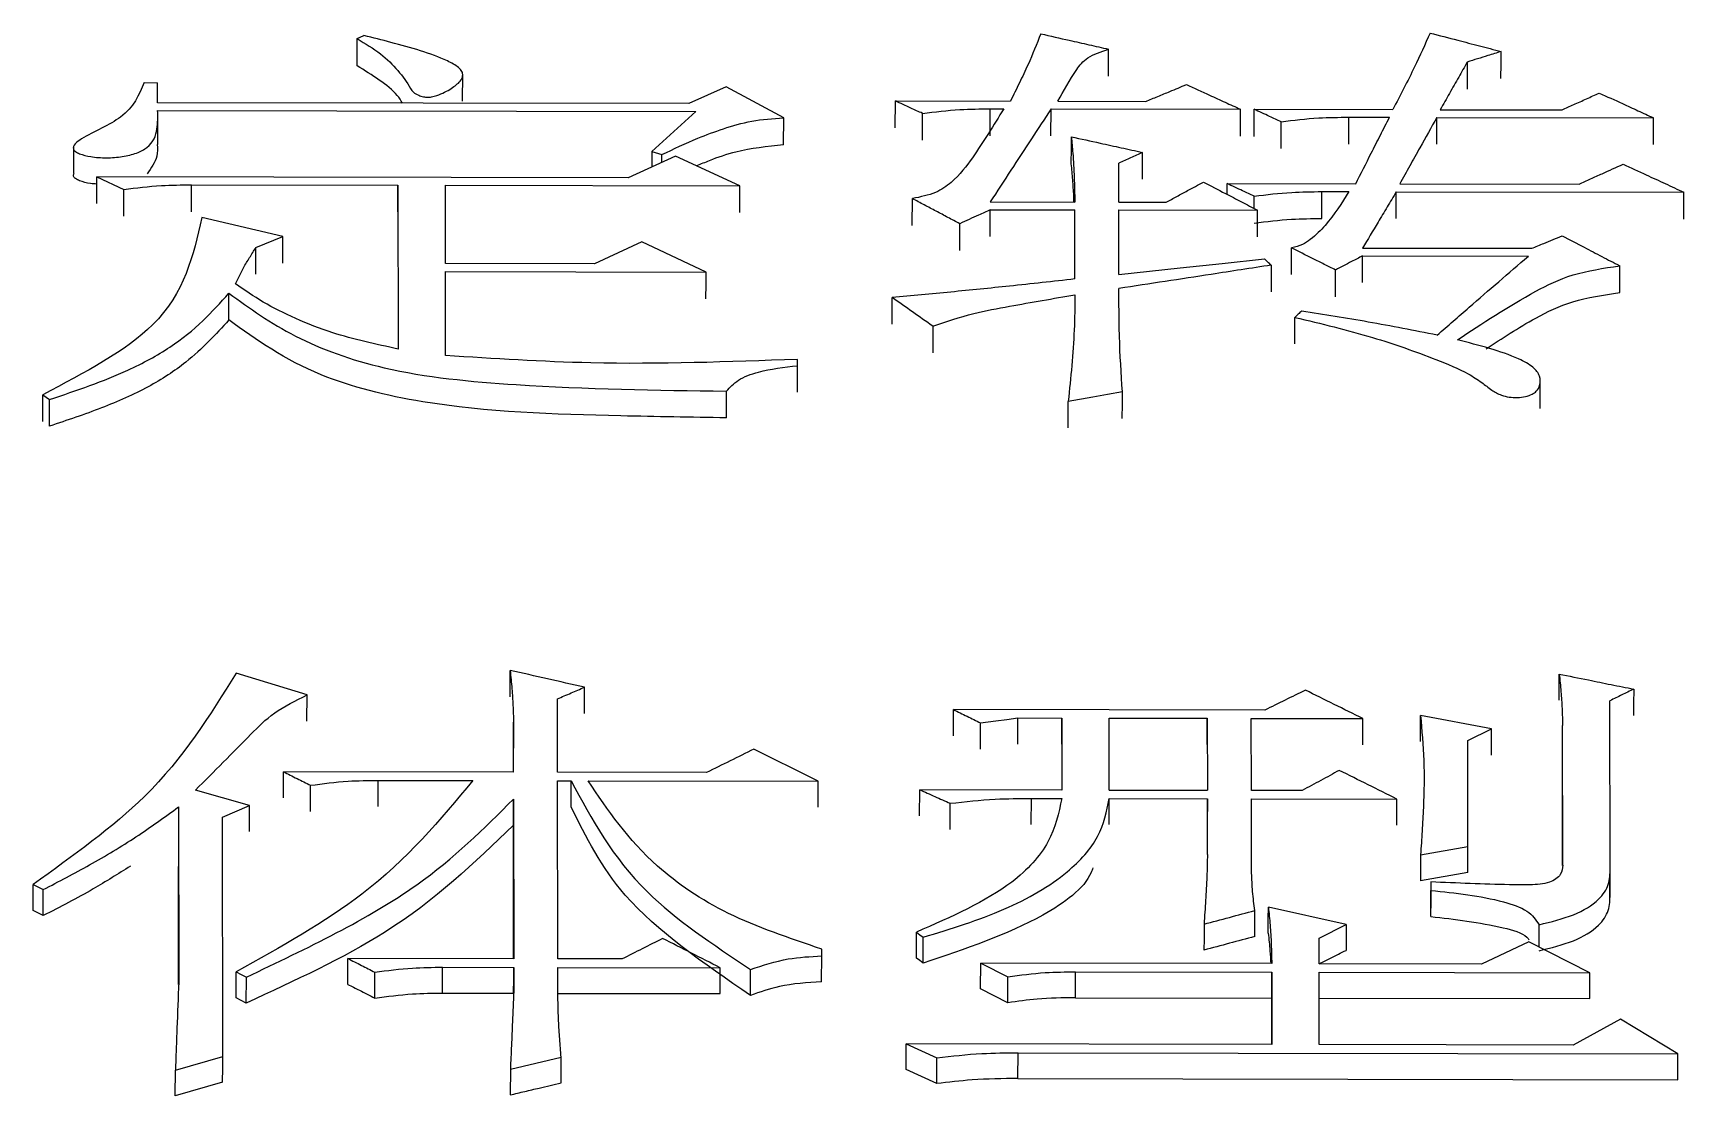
# Model space of a CAD drawing. Header units: millimetres. Extents: x 2301 to 4250, y 838 to 2217.
# Drawn here: x 2709.41 to 2714.69, y 2003.35 to 2006.75 of the extents above; entities that cross this region are included whole.
import ezdxf

# ---------------------------------------------------------------- set-up
doc = ezdxf.new("R2010")
doc.units = ezdxf.units.MM

msp = doc.modelspace()

# ---------------------------------------------------------------- linework, layer by layer
at = {"color": 7, "linetype": 'Continuous', "lineweight": 25}
for p, q in [((2710.447, 2006.7294), (2710.4685, 2006.7391)), ((2712.8483, 2006.6095), (2712.8485, 2006.6956)), ((2710.7839, 2006.5293), (2710.7842, 2006.6158)), ((2709.7656, 2006.5887), (2709.8089, 2006.5886)), ((2709.8089, 2006.5247), (2709.8089, 2006.5886)), ((2711.6262, 2006.5754), (2711.5072, 2006.5216)), ((2711.8102, 2006.4766), (2711.6262, 2006.5754)), ((2711.5072, 2006.5216), (2709.8089, 2006.5247)), ((2709.8089, 2006.5001), (2711.5289, 2006.4969)), ((2711.5289, 2006.4969), (2711.3884, 2006.3686)), ((2712.1668, 2006.4443), (2712.1671, 2006.5302)), ((2712.1671, 2006.5302), (2712.5349, 2006.5295)), ((2712.4697, 2006.4186), (2712.47, 2006.505)), ((2712.47, 2006.505), (2712.5133, 2006.5049)), ((2712.6645, 2006.4187), (2712.6647, 2006.5046)), ((2712.6647, 2006.5046), (2713.2705, 2006.5035)), ((2712.6863, 2006.5292), (2712.9676, 2006.5287)), ((2713.3135, 2006.417), (2713.3137, 2006.5034)), ((2713.3137, 2006.5034), (2713.7572, 2006.5026)), ((2713.9087, 2006.5023), (2714.2981, 2006.5016)), ((2709.8099, 2006.3914), (2709.8101, 2006.4772)), ((2711.81, 2006.3902), (2711.8102, 2006.4766)), ((2712.2534, 2006.4047), (2712.2537, 2006.4906)), ((2713.4001, 2006.378), (2713.4003, 2006.4638)), ((2713.6164, 2006.3918), (2713.6166, 2006.4782)), ((2713.6166, 2006.4782), (2713.7465, 2006.478)), ((2713.8976, 2006.3918), (2713.8979, 2006.4777)), ((2713.8979, 2006.4777), (2714.5902, 2006.4764)), ((2709.5402, 2006.3844), (2709.54, 2006.2987)), ((2711.4641, 2006.3536), (2711.3128, 2006.2843)), ((2711.3884, 2006.3686), (2711.3883, 2006.3188)), ((2711.3884, 2006.3686), (2711.4209, 2006.3586)), ((2711.4208, 2006.3337), (2711.4209, 2006.3586)), ((2711.6698, 2006.2587), (2711.4641, 2006.3536)), ((2709.6142, 2006.2018), (2709.6145, 2006.2874)), ((2709.6145, 2006.2874), (2709.701, 2006.2474)), ((2711.3128, 2006.2843), (2709.6145, 2006.2874)), ((2712.8814, 2006.2066), (2712.8812, 2006.3311)), ((2709.7008, 2006.1619), (2709.701, 2006.2474)), ((2709.9171, 2006.1759), (2709.9174, 2006.262)), ((2709.9174, 2006.262), (2710.5772, 2006.2608)), ((2710.5772, 2006.2608), (2710.5778, 2005.7369)), ((2710.7287, 2006.2605), (2711.6698, 2006.2587)), ((2710.7289, 2006.0101), (2710.7287, 2006.2605)), ((2713.2274, 2006.2658), (2713.6385, 2006.265)), ((2713.2274, 2006.2316), (2713.2274, 2006.2658)), ((2713.5301, 2006.1543), (2713.5304, 2006.2403)), ((2713.5304, 2006.2403), (2713.6169, 2006.2402)), ((2713.7681, 2006.1543), (2713.7683, 2006.2399)), ((2713.7683, 2006.2399), (2714.6878, 2006.2382)), ((2713.7791, 2006.2648), (2714.3524, 2006.2637)), ((2712.2212, 2006.1323), (2712.2214, 2006.2179)), ((2712.4703, 2006.2074), (2712.7407, 2006.2069)), ((2712.4703, 2006.1824), (2712.7408, 2006.1819)), ((2712.741, 2005.961), (2712.7408, 2006.1819)), ((2712.8814, 2006.2066), (2713.0328, 2006.2063)), ((2712.8814, 2006.1816), (2713.3249, 2006.1808)), ((2712.8816, 2005.9758), (2712.8814, 2006.1816)), ((2713.3139, 2006.1865), (2713.314, 2006.2258)), ((2710.2096, 2006.0965), (2709.9499, 2006.1571)), ((2712.3728, 2006.0521), (2712.373, 2006.1376)), ((2710.1231, 2006.0615), (2710.2096, 2006.0965)), ((2711.3563, 2006.0793), (2711.2049, 2006.0092)), ((2711.5619, 2005.9833), (2711.3563, 2006.0793)), ((2710.1229, 2005.9761), (2710.1231, 2006.0615)), ((2713.4329, 2005.975), (2713.4331, 2006.0604)), ((2713.6601, 2005.9495), (2713.6604, 2006.0348)), ((2713.6604, 2006.06), (2714.2012, 2006.059)), ((2713.6604, 2006.0348), (2714.1904, 2006.0338)), ((2711.2049, 2006.0092), (2710.7289, 2006.0101)), ((2710.729, 2005.9849), (2711.5619, 2005.9833)), ((2710.7292, 2005.7162), (2710.729, 2005.9849)), ((2713.3683, 2006.0052), (2713.3681, 2005.9199)), ((2713.5736, 2005.9044), (2713.5739, 2005.9897)), ((2714.4823, 2005.9173), (2714.4826, 2006.0031)), ((2710.0365, 2005.8299), (2710.0368, 2005.9155)), ((2712.1567, 2005.8162), (2712.1569, 2005.9015)), ((2712.2866, 2005.8101), (2712.2864, 2005.725)), ((2711.8542, 2005.6836), (2711.8542, 2005.704)), ((2711.854, 2005.5986), (2711.8542, 2005.6836)), ((2714.2282, 2005.547), (2714.2285, 2005.6325)), ((2709.4418, 2005.5057), (2709.442, 2005.5909)), ((2709.4421, 2005.5909), (2709.4637, 2005.5755)), ((2712.7195, 2005.4846), (2712.7197, 2005.5694)), ((2710.2866, 2004.6309), (2710.0595, 2004.7003)), ((2710.2863, 2004.547), (2710.2866, 2004.6309)), ((2711.0873, 2004.3837), (2711.0871, 2004.6188)), ((2714.4517, 2004.0754), (2714.4513, 2004.6125)), ((2710.9466, 2004.5445), (2710.9463, 2004.4607)), ((2710.9467, 2004.384), (2710.9466, 2004.5445)), ((2712.3525, 2004.5007), (2712.3528, 2004.5845)), ((2713.348, 2004.5826), (2712.3528, 2004.5845)), ((2712.4391, 2004.4579), (2712.4394, 2004.5417)), ((2712.5583, 2004.5575), (2712.699, 2004.5572)), ((2712.699, 2004.5572), (2712.6991, 2004.327)), ((2712.8504, 2004.5569), (2713.1641, 2004.5563)), ((2712.8506, 2004.3267), (2712.8504, 2004.5569)), ((2713.1639, 2004.4726), (2713.1641, 2004.5563)), ((2713.1641, 2004.5563), (2713.1643, 2004.3262)), ((2713.3047, 2004.5561), (2713.6617, 2004.5554)), ((2713.3049, 2004.3259), (2713.3047, 2004.5561)), ((2713.6614, 2004.4716), (2713.6617, 2004.5554)), ((2714.0728, 2004.5227), (2713.8456, 2004.5657)), ((2713.9971, 2004.4854), (2714.0728, 2004.5227)), ((2714.2997, 2004.4491), (2714.2999, 2004.5329)), ((2714.3003, 2004.0865), (2714.2999, 2004.5329)), ((2710.9464, 2004.384), (2710.9463, 2004.4606)), ((2713.9973, 2004.1467), (2713.9971, 2004.4854)), ((2714.3, 2004.0854), (2714.2997, 2004.4491)), ((2710.2109, 2004.3017), (2710.2111, 2004.3853)), ((2710.9467, 2004.384), (2710.2111, 2004.3853)), ((2711.5633, 2004.3828), (2711.0873, 2004.3837)), ((2710.2974, 2004.2587), (2710.2977, 2004.3422)), ((2710.5138, 2004.2743), (2710.514, 2004.3579)), ((2710.514, 2004.3579), (2710.8168, 2004.3574)), ((2711.0873, 2004.3569), (2711.1306, 2004.3568)), ((2711.0878, 2003.7873), (2711.0873, 2004.3569)), ((2711.1847, 2004.3567), (2711.9203, 2004.3553)), ((2710.103, 2004.278), (2709.9299, 2004.3268)), ((2710.0165, 2004.2405), (2710.103, 2004.278)), ((2710.9465, 2004.2145), (2710.9468, 2004.2981)), ((2710.9468, 2004.298), (2710.9471, 2003.7875)), ((2712.2446, 2004.2443), (2712.2448, 2004.3279)), ((2712.6991, 2004.327), (2712.2448, 2004.3279)), ((2712.3419, 2004.2012), (2712.3422, 2004.2846)), ((2712.6016, 2004.2168), (2712.6018, 2004.3003)), ((2712.6018, 2004.3003), (2712.6991, 2004.3001)), ((2712.8503, 2004.2163), (2712.8506, 2004.2999)), ((2712.8506, 2004.3267), (2713.1643, 2004.3262)), ((2712.8506, 2004.2999), (2713.1643, 2004.2993)), ((2713.1643, 2004.2993), (2713.1641, 2004.2158)), ((2713.1644, 2004.1211), (2713.1643, 2004.2993)), ((2713.4672, 2004.3256), (2713.3049, 2004.3259)), ((2713.3049, 2004.299), (2713.7701, 2004.2981)), ((2713.3051, 2004.1209), (2713.3049, 2004.299)), ((2709.8759, 2004.2731), (2709.8756, 2004.1896)), ((2709.8759, 2004.2731), (2709.8763, 2003.7127)), ((2710.017, 2003.4753), (2710.0165, 2004.2405)), ((2710.9468, 2003.7875), (2710.9465, 2004.2145)), ((2713.8459, 2004.1199), (2713.9973, 2004.1467)), ((2709.876, 2003.7048), (2709.8757, 2004.0821)), ((2714.4515, 2003.9921), (2714.4517, 2004.0754)), ((2709.4106, 2003.9419), (2709.4109, 2004.0251)), ((2709.4109, 2004.025), (2709.4434, 2004.0087)), ((2713.9971, 2004.0633), (2713.8457, 2004.0366)), ((2713.8784, 2004.033), (2713.8782, 2003.9498)), ((2713.8784, 2004.033), (2713.8785, 2004.0059)), ((2714.4508, 2003.9652), (2714.4511, 2004.0484)), ((2713.8782, 2003.9227), (2713.8785, 2004.0059)), ((2709.4431, 2003.9255), (2709.4107, 2003.9418)), ((2713.6081, 2003.8974), (2713.3593, 2003.9524)), ((2713.8782, 2003.9227), (2713.8782, 2003.9498)), ((2712.2341, 2003.7897), (2712.2343, 2003.8727)), ((2713.5216, 2003.8539), (2713.6081, 2003.8974)), ((2711.9315, 2003.7967), (2711.9315, 2003.8185)), ((2713.5216, 2003.7718), (2713.5216, 2003.8539)), ((2714.1923, 2003.8417), (2714.0409, 2003.7708)), ((2714.387, 2003.7428), (2714.1923, 2003.8417)), ((2710.4168, 2003.7056), (2710.4171, 2003.7885)), ((2710.9471, 2003.7875), (2710.4171, 2003.7885)), ((2710.7197, 2003.6777), (2710.72, 2003.7605)), ((2710.72, 2003.7605), (2710.9471, 2003.7601)), ((2710.9471, 2003.7601), (2710.9472, 2003.6832)), ((2711.2933, 2003.7869), (2711.0878, 2003.7873)), ((2711.0878, 2003.7599), (2711.607, 2003.7589)), ((2711.0878, 2003.6995), (2711.0878, 2003.7599)), ((2711.7041, 2003.6704), (2711.7043, 2003.7532)), ((2711.9312, 2003.7138), (2711.9315, 2003.7967)), ((2712.4397, 2003.6909), (2712.4399, 2003.7738)), ((2712.4399, 2003.7738), (2712.5265, 2003.7298)), ((2713.3702, 2003.7721), (2712.4399, 2003.7738)), ((2714.0409, 2003.7708), (2713.5216, 2003.7718)), ((2710.0598, 2003.6625), (2710.06, 2003.7454)), ((2710.0923, 2003.646), (2710.0925, 2003.7288)), ((2710.5034, 2003.6617), (2710.5036, 2003.7445)), ((2712.5262, 2003.647), (2712.5265, 2003.7298)), ((2712.7426, 2003.663), (2712.7428, 2003.7458)), ((2712.7428, 2003.7458), (2713.3702, 2003.7447)), ((2713.3702, 2003.7447), (2713.3704, 2003.5133)), ((2713.5217, 2003.7444), (2714.387, 2003.7428)), ((2713.5218, 2003.5131), (2713.5217, 2003.7444)), ((2710.7197, 2003.6777), (2710.9469, 2003.6773)), ((2710.9469, 2003.6763), (2710.9469, 2003.6773)), ((2711.0875, 2003.677), (2711.6068, 2003.6761)), ((2712.5262, 2003.647), (2712.4397, 2003.6909)), ((2712.7426, 2003.663), (2713.37, 2003.6618)), ((2713.3701, 2003.5133), (2713.37, 2003.6618)), ((2713.5214, 2003.6616), (2714.3868, 2003.66)), ((2714.4845, 2003.5941), (2714.3331, 2003.5115)), ((2714.6685, 2003.4833), (2714.4845, 2003.5941)), ((2712.2019, 2003.433), (2712.2021, 2003.5155)), ((2712.2021, 2003.5155), (2712.2995, 2003.471)), ((2713.3704, 2003.5133), (2712.2021, 2003.5155)), ((2712.5588, 2003.4047), (2712.5591, 2003.4872)), ((2712.5591, 2003.4872), (2714.6685, 2003.4833)), ((2714.3331, 2003.5115), (2713.5218, 2003.5131)), ((2709.8656, 2003.4312), (2710.017, 2003.4753)), ((2710.9365, 2003.4348), (2710.9363, 2003.3524)), ((2712.2992, 2003.3886), (2712.2019, 2003.433)), ((2712.2992, 2003.3886), (2712.2995, 2003.471)), ((2709.8654, 2003.3488), (2709.8656, 2003.4312)), ((2710.0168, 2003.3928), (2709.8654, 2003.3488)), ((2712.5588, 2003.4047), (2714.6682, 2003.4008))]:
    msp.add_line(p, q, dxfattribs=at)
at = {"color": 7, "linetype": 'Continuous', "lineweight": 25, "flags": 128}
for points in [[(2710.4467, 2006.6427), (2710.4468, 2006.6731), (2710.4469, 2006.7013), (2710.447, 2006.7294)], [(2713.9951, 2006.6544), (2713.9949, 2006.6059), (2713.9948, 2006.5683)], [(2714.1029, 2006.6023), (2714.1031, 2006.6503), (2714.1032, 2006.6884)], [(2713.2702, 2006.4176), (2713.2704, 2006.4655), (2713.2705, 2006.5035)], [(2714.59, 2006.3905), (2714.5901, 2006.4384), (2714.5902, 2006.4764)], [(2712.7295, 2006.3293), (2712.7296, 2006.3777), (2712.7297, 2006.4156)], [(2712.9567, 2006.28), (2712.9568, 2006.3277), (2712.9569, 2006.3657)], [(2710.577, 2006.1752), (2710.5771, 2006.2229), (2710.5772, 2006.2608)], [(2711.6695, 2006.1731), (2711.6697, 2006.2209), (2711.6698, 2006.2587)], [(2714.6876, 2006.1521), (2714.6877, 2006.2003), (2714.6878, 2006.2382)], [(2712.4701, 2006.0969), (2712.4702, 2006.1446), (2712.4703, 2006.1824)], [(2712.7405, 2006.0964), (2712.7407, 2006.1441), (2712.7408, 2006.1819)], [(2713.3246, 2006.0953), (2713.3248, 2006.143), (2713.3249, 2006.1808)], [(2710.2094, 2006.0111), (2710.2095, 2006.0587), (2710.2096, 2006.0965)], [(2712.8816, 2005.9758), (2713.0773, 2005.9967), (2713.212, 2006.011), (2713.3467, 2006.0253)], [(2711.5616, 2005.898), (2711.5618, 2005.9456), (2711.5619, 2005.9833)], [(2713.444, 2005.7532), (2713.4441, 2005.791), (2713.4442, 2005.8147), (2713.4442, 2005.8383)], [(2711.6269, 2005.5173), (2711.627, 2005.5409), (2711.627, 2005.5649), (2711.6271, 2005.6022)], [(2712.8928, 2005.5998), (2712.8454, 2005.5915), (2712.7981, 2005.5832), (2712.7197, 2005.5694)], [(2712.8925, 2005.515), (2712.8927, 2005.5623), (2712.8928, 2005.5998)], [(2709.4635, 2005.4906), (2709.4636, 2005.5213), (2709.4636, 2005.5484), (2709.4637, 2005.5755)], [(2710.9354, 2004.6254), (2710.9355, 2004.6723), (2710.9356, 2004.7093)], [(2711.1734, 2004.5719), (2711.1735, 2004.6188), (2711.1736, 2004.6558)], [(2714.2887, 2004.6139), (2714.2889, 2004.6608), (2714.289, 2004.6978)], [(2714.527, 2004.6496), (2714.5269, 2004.6026), (2714.5268, 2004.5656)], [(2712.4394, 2004.5417), (2712.4879, 2004.5481), (2712.5231, 2004.5528), (2712.5583, 2004.5575)], [(2712.5581, 2004.4737), (2712.5582, 2004.5206), (2712.5583, 2004.5575)], [(2712.6987, 2004.4734), (2712.6988, 2004.5203), (2712.699, 2004.5572)], [(2713.8453, 2004.4819), (2713.8455, 2004.5288), (2713.8456, 2004.5657)], [(2714.0725, 2004.4388), (2714.0727, 2004.4858), (2714.0728, 2004.5227)], [(2711.1304, 2004.2732), (2711.1305, 2004.3046), (2711.1306, 2004.3568)], [(2711.92, 2004.2718), (2711.9202, 2004.3185), (2711.9203, 2004.3553)], [(2710.1028, 2004.1945), (2710.1029, 2004.2413), (2710.103, 2004.278)], [(2713.7698, 2004.2146), (2713.77, 2004.2614), (2713.7701, 2004.2981)], [(2713.8459, 2004.1199), (2713.8458, 2004.0732), (2713.8457, 2004.0366)], [(2713.9971, 2004.0633), (2713.9972, 2004.11), (2713.9973, 2004.1467)], [(2709.4431, 2003.9255), (2709.4433, 2003.9721), (2709.4434, 2004.0087)], [(2713.3158, 2003.8585), (2713.3159, 2003.9051), (2713.316, 2003.9416)], [(2713.359, 2003.8693), (2713.3592, 2003.9159), (2713.3593, 2003.9524)], [(2712.2343, 2003.8727), (2712.2451, 2003.8645), (2712.256, 2003.8563)], [(2712.2557, 2003.7733), (2712.2558, 2003.8036), (2712.2559, 2003.8299), (2712.256, 2003.8563)], [(2713.1538, 2003.8983), (2713.1536, 2003.8518), (2713.1535, 2003.8153)], [(2713.6081, 2003.8974), (2713.608, 2003.8509), (2713.6078, 2003.8144)], [(2714.2245, 2003.8254), (2714.2245, 2003.8375), (2714.2246, 2003.8618), (2714.2247, 2003.8963)], [(2710.9469, 2003.6773), (2710.947, 2003.7237), (2710.9471, 2003.7601)], [(2711.6068, 2003.6761), (2711.6069, 2003.7225), (2711.607, 2003.7589)], [(2712.2557, 2003.7733), (2712.2449, 2003.7815), (2712.2341, 2003.7897)], [(2710.0601, 2003.7453), (2710.0764, 2003.7371), (2710.0925, 2003.7288)], [(2713.37, 2003.6618), (2713.3701, 2003.7082), (2713.3702, 2003.7447)], [(2714.3868, 2003.66), (2714.3869, 2003.7063), (2714.387, 2003.7428)], [(2710.0923, 2003.646), (2710.0761, 2003.6542), (2710.0599, 2003.6625)], [(2710.0168, 2003.3928), (2710.0169, 2003.439), (2710.017, 2003.4753)], [(2710.9365, 2003.4348), (2711.0177, 2003.454), (2711.0988, 2003.4733)], [(2711.0985, 2003.3908), (2711.0987, 2003.437), (2711.0988, 2003.4733)], [(2714.6682, 2003.4008), (2714.6684, 2003.447), (2714.6685, 2003.4833)]]:
    msp.add_lwpolyline(points, dxfattribs=at)
at = {"color": 7, "linetype": 'Continuous', "lineweight": 25}
for points, knots in [([(2710.447, 2006.7294), (2710.4729, 2006.7136), (2710.55, 2006.6666), (2710.5968, 2006.605), (2710.6251, 2006.5577), (2710.6406, 2006.5487), (2710.6567, 2006.5436), (2710.6713, 2006.5418), (2710.6866, 2006.543), (2710.7151, 2006.5512), (2710.7465, 2006.5686), (2710.7757, 2006.5901), (2710.7854, 2006.6094), (2710.7833, 2006.6247), (2710.7675, 2006.6416), (2710.6982, 2006.6782), (2710.5902, 2006.7088), (2710.4972, 2006.732), (2710.4685, 2006.7391)], [0, 0, 0, 0, 0.115814, 0.344663, 0.368828, 0.39319, 0.409897, 0.422378, 0.434923, 0.453158, 0.514672, 0.566579, 0.59965, 0.62581, 0.651927, 0.703898, 0.90891, 1, 1, 1, 1]), ([(2712.632, 2006.7448), (2712.6188, 2006.7121), (2712.5979, 2006.6597), (2712.5638, 2006.588), (2712.5445, 2006.549), (2712.5349, 2006.5295)], [0, 0, 0, 0, 0.455912, 0.727931, 1, 1, 1, 1]), ([(2712.632, 2006.7448), (2712.6624, 2006.7379), (2712.7136, 2006.7263), (2712.7858, 2006.7099), (2712.8275, 2006.7004), (2712.8484, 2006.6956)], [0, 0, 0, 0, 0.4210481, 0.7105241, 1, 1, 1, 1]), ([(2713.876, 2006.7474), (2713.86, 2006.7112), (2713.834, 2006.6522), (2713.7929, 2006.5707), (2713.7691, 2006.5253), (2713.7572, 2006.5026)], [0, 0, 0, 0, 0.443258, 0.721609, 1, 1, 1, 1]), ([(2713.876, 2006.7474), (2713.9056, 2006.7397), (2713.9583, 2006.7261), (2714.034, 2006.7064), (2714.0801, 2006.6944), (2714.1032, 2006.6884)], [0, 0, 0, 0, 0.391005, 0.695503, 1, 1, 1, 1]), ([(2712.6863, 2006.5292), (2712.705, 2006.5629), (2712.7312, 2006.6099), (2712.776, 2006.6714), (2712.8241, 2006.6875), (2712.8484, 2006.6956)], [0, 0, 0, 0, 0.554938, 0.774738, 1, 1, 1, 1]), ([(2713.9951, 2006.6544), (2713.9859, 2006.6384), (2713.967, 2006.6051), (2713.9382, 2006.5544), (2713.9185, 2006.5197), (2713.9087, 2006.5023)], [0, 0, 0, 0, 0.316836, 0.658418, 1, 1, 1, 1]), ([(2714.1032, 2006.6884), (2714.0891, 2006.684), (2714.0641, 2006.6761), (2714.028, 2006.6648), (2714.006, 2006.6579), (2713.9951, 2006.6544)], [0, 0, 0, 0, 0.39045, 0.695225, 1, 1, 1, 1]), ([(2710.5916, 2006.5232), (2710.5866, 2006.5316), (2710.5708, 2006.5582), (2710.5176, 2006.5977), (2710.4705, 2006.6276), (2710.4467, 2006.6427)], [0, 0, 0, 0, 0.185347, 0.588871, 1, 1, 1, 1]), ([(2709.7656, 2006.5887), (2709.7492, 2006.5495), (2709.7195, 2006.4784), (2709.595, 2006.429), (2709.5436, 2006.3942), (2709.5366, 2006.3785), (2709.5463, 2006.3675), (2709.5645, 2006.3587), (2709.5977, 2006.3504), (2709.6455, 2006.3472), (2709.6963, 2006.3514), (2709.7431, 2006.362), (2709.7931, 2006.3903), (2709.8105, 2006.4403), (2709.8094, 2006.4801), (2709.8089, 2006.5001)], [0, 0, 0, 0, 0.230315, 0.416653, 0.453363, 0.487574, 0.504133, 0.522235, 0.561764, 0.612067, 0.663426, 0.714082, 0.762172, 0.881162, 1, 1, 1, 1]), ([(2712.9676, 2006.5287), (2712.9804, 2006.534), (2713.006, 2006.5447), (2713.0493, 2006.5626), (2713.0797, 2006.5752), (2713.0973, 2006.5825)], [0, 0, 0, 0, 0.296437, 0.592873, 1, 1, 1, 1]), ([(2713.0973, 2006.5825), (2713.122, 2006.5713), (2713.1633, 2006.5525), (2713.221, 2006.5261), (2713.254, 2006.511), (2713.2705, 2006.5035)], [0, 0, 0, 0, 0.42836, 0.71418, 1, 1, 1, 1]), ([(2714.2981, 2006.5016), (2714.3105, 2006.5072), (2714.3365, 2006.519), (2714.3761, 2006.537), (2714.4034, 2006.5493), (2714.417, 2006.5555)], [0, 0, 0, 0, 0.311538, 0.655769, 1, 1, 1, 1]), ([(2714.417, 2006.5555), (2714.4418, 2006.5442), (2714.483, 2006.5254), (2714.5407, 2006.499), (2714.5737, 2006.4839), (2714.5902, 2006.4764)], [0, 0, 0, 0, 0.4283605, 0.7141801, 1, 1, 1, 1]), ([(2712.2537, 2006.4906), (2712.2413, 2006.4963), (2712.2207, 2006.5057), (2712.1918, 2006.5189), (2712.1753, 2006.5264), (2712.1671, 2006.5302)], [0, 0, 0, 0, 0.4283603, 0.7141801, 1, 1, 1, 1]), ([(2712.5133, 2006.5049), (2712.4813, 2006.4526), (2712.4327, 2006.3729), (2712.3647, 2006.282), (2712.299, 2006.2341), (2712.2476, 2006.2233), (2712.2215, 2006.2179)], [0, 0, 0, 0, 0.493627, 0.751972, 0.874128, 1, 1, 1, 1]), ([(2712.2537, 2006.4906), (2712.2934, 2006.4954), (2712.3645, 2006.5041), (2712.4377, 2006.5047), (2712.47, 2006.505)], [0, 0, 0, 0, 0.558835, 1, 1, 1, 1]), ([(2712.6647, 2006.5046), (2712.6438, 2006.4728), (2712.6009, 2006.4076), (2712.5361, 2006.3085), (2712.4922, 2006.2411), (2712.4703, 2006.2074)], [0, 0, 0, 0, 0.323157, 0.661578, 1, 1, 1, 1]), ([(2713.4003, 2006.4638), (2713.388, 2006.4695), (2713.3673, 2006.4789), (2713.3385, 2006.4921), (2713.322, 2006.4996), (2713.3137, 2006.5034)], [0, 0, 0, 0, 0.42836, 0.71418, 1, 1, 1, 1]), ([(2711.4209, 2006.3586), (2711.4584, 2006.3767), (2711.5205, 2006.4065), (2711.6171, 2006.442), (2711.7066, 2006.4689), (2711.7755, 2006.474), (2711.8102, 2006.4766)], [0, 0, 0, 0, 0.334836, 0.553745, 0.775373, 1, 1, 1, 1]), ([(2713.4003, 2006.4638), (2713.4401, 2006.4686), (2713.5112, 2006.4773), (2713.5844, 2006.4779), (2713.6166, 2006.4782)], [0, 0, 0, 0, 0.558835, 1, 1, 1, 1]), ([(2713.6385, 2006.265), (2713.6551, 2006.2978), (2713.6813, 2006.3498), (2713.7173, 2006.4207), (2713.7367, 2006.4589), (2713.7465, 2006.478)], [0, 0, 0, 0, 0.460095, 0.730047, 1, 1, 1, 1]), ([(2713.8979, 2006.4777), (2713.8798, 2006.4454), (2713.851, 2006.3938), (2713.8114, 2006.3228), (2713.7899, 2006.2841), (2713.7791, 2006.2648)], [0, 0, 0, 0, 0.457133, 0.728566, 1, 1, 1, 1]), ([(2709.8078, 2006.3909), (2709.8085, 2006.3783), (2709.8104, 2006.3462), (2709.7885, 2006.3157), (2709.7751, 2006.2971)], [0, 0, 0, 0, 0.389384, 1, 1, 1, 1]), ([(2711.8099, 2006.3902), (2711.7574, 2006.3844), (2711.6713, 2006.3749), (2711.5844, 2006.3445), (2711.545, 2006.328), (2711.5316, 2006.3225)], [0, 0, 0, 0, 0.50857, 0.833714, 1, 1, 1, 1]), ([(2712.7297, 2006.4156), (2712.7313, 2006.3983), (2712.7352, 2006.355), (2712.7392, 2006.2855), (2712.7402, 2006.2331), (2712.7407, 2006.2069)], [0, 0, 0, 0, 0.249757, 0.624822, 1, 1, 1, 1]), ([(2712.7297, 2006.4156), (2712.7603, 2006.4089), (2712.8135, 2006.3972), (2712.8892, 2006.3806), (2712.9344, 2006.3706), (2712.9569, 2006.3657)], [0, 0, 0, 0, 0.404258, 0.702129, 1, 1, 1, 1]), ([(2712.9569, 2006.3657), (2712.9506, 2006.3628), (2712.938, 2006.357), (2712.9191, 2006.3484), (2712.9001, 2006.3397), (2712.8875, 2006.334), (2712.8812, 2006.3311)], [0, 0, 0, 0, 0.25, 0.5, 0.75, 1, 1, 1, 1]), ([(2709.6144, 2006.2645), (2709.6078, 2006.2648), (2709.5879, 2006.2658), (2709.5642, 2006.2725), (2709.5463, 2006.2812), (2709.5379, 2006.2896), (2709.541, 2006.2953), (2709.5426, 2006.2982)], [0, 0, 0, 0, 0.1783263, 0.5342408, 0.6971658, 0.8461371, 1, 1, 1, 1]), ([(2712.7379, 2006.2069), (2712.7377, 2006.2134), (2712.7371, 2006.2372), (2712.734, 2006.278), (2712.731, 2006.3122), (2712.7295, 2006.3293)], [0, 0, 0, 0, 0.1589825, 0.5794627, 1, 1, 1, 1]), ([(2714.3524, 2006.2637), (2714.3648, 2006.2694), (2714.3895, 2006.2807), (2714.4363, 2006.3022), (2714.4709, 2006.318), (2714.493, 2006.3281)], [0, 0, 0, 0, 0.2636094, 0.5272188, 1, 1, 1, 1]), ([(2714.493, 2006.3281), (2714.5177, 2006.3167), (2714.5626, 2006.296), (2714.6275, 2006.2661), (2714.6677, 2006.2475), (2714.6878, 2006.2382)], [0, 0, 0, 0, 0.380765, 0.690382, 1, 1, 1, 1]), ([(2709.701, 2006.2474), (2709.7408, 2006.2523), (2709.8119, 2006.2611), (2709.8851, 2006.2617), (2709.9174, 2006.262)], [0, 0, 0, 0, 0.558835, 1, 1, 1, 1]), ([(2713.0328, 2006.2063), (2713.0442, 2006.2125), (2713.0669, 2006.2249), (2713.1066, 2006.2464), (2713.1348, 2006.2618), (2713.1517, 2006.2709)], [0, 0, 0, 0, 0.286959, 0.573919, 1, 1, 1, 1]), ([(2713.1517, 2006.2709), (2713.1751, 2006.2588), (2713.2156, 2006.2377), (2713.2734, 2006.2077), (2713.3077, 2006.1898), (2713.3249, 2006.1808)], [0, 0, 0, 0, 0.404831, 0.702416, 1, 1, 1, 1]), ([(2713.314, 2006.2258), (2713.3017, 2006.2315), (2713.2811, 2006.241), (2713.2522, 2006.2544), (2713.2357, 2006.262), (2713.2274, 2006.2658)], [0, 0, 0, 0, 0.42836, 0.71418, 1, 1, 1, 1]), ([(2713.314, 2006.2258), (2713.3538, 2006.2307), (2713.4249, 2006.2394), (2713.4981, 2006.2401), (2713.5304, 2006.2403)], [0, 0, 0, 0, 0.558835, 1, 1, 1, 1]), ([(2713.6169, 2006.2402), (2713.5941, 2006.2036), (2713.5612, 2006.1508), (2713.5055, 2006.0957), (2713.4701, 2006.0699), (2713.4455, 2006.0636), (2713.4332, 2006.0604)], [0, 0, 0, 0, 0.5541785, 0.8003972, 0.8992106, 1, 1, 1, 1]), ([(2713.7683, 2006.2399), (2713.7586, 2006.2237), (2713.7391, 2006.1912), (2713.7031, 2006.1313), (2713.6768, 2006.0875), (2713.6604, 2006.06)], [0, 0, 0, 0, 0.271219, 0.542438, 1, 1, 1, 1]), ([(2712.373, 2006.1376), (2712.3604, 2006.1443), (2712.3351, 2006.1577), (2712.2972, 2006.1777), (2712.2594, 2006.1978), (2712.2341, 2006.2112), (2712.2215, 2006.2178)], [0, 0, 0, 0, 0.25, 0.5, 0.75, 1, 1, 1, 1]), ([(2712.4703, 2006.1824), (2712.458, 2006.1767), (2712.4356, 2006.1664), (2712.4031, 2006.1515), (2712.3831, 2006.1422), (2712.373, 2006.1376)], [0, 0, 0, 0, 0.380769, 0.690385, 1, 1, 1, 1]), ([(2709.9499, 2006.1571), (2709.9229, 2006.0367), (2709.8741, 2005.8186), (2709.5757, 2005.6614), (2709.442, 2005.5909)], [0, 0, 0, 0, 0.551895, 1, 1, 1, 1]), ([(2713.3138, 2006.1397), (2713.3535, 2006.1446), (2713.4247, 2006.1533), (2713.4978, 2006.154), (2713.5301, 2006.1543)], [0, 0, 0, 0, 0.558823, 1, 1, 1, 1]), ([(2714.2012, 2006.059), (2714.2142, 2006.0643), (2714.2369, 2006.0736), (2714.2693, 2006.0869), (2714.2888, 2006.0949), (2714.2985, 2006.0989)], [0, 0, 0, 0, 0.400148, 0.700074, 1, 1, 1, 1]), ([(2714.2985, 2006.0989), (2714.322, 2006.0867), (2714.3644, 2006.0647), (2714.4257, 2006.0327), (2714.4636, 2006.013), (2714.4825, 2006.0031)], [0, 0, 0, 0, 0.382246, 0.691123, 1, 1, 1, 1]), ([(2710.0583, 2005.9458), (2710.0663, 2005.9629), (2710.0793, 2005.9911), (2710.1027, 2006.0294), (2710.1163, 2006.0508), (2710.1231, 2006.0615)], [0, 0, 0, 0, 0.438752, 0.719321, 1, 1, 1, 1]), ([(2713.5739, 2005.9897), (2713.5619, 2005.9957), (2713.5381, 2006.0077), (2713.4912, 2006.0313), (2713.4562, 2006.0488), (2713.4332, 2006.0604)], [0, 0, 0, 0, 0.254567, 0.509134, 1, 1, 1, 1]), ([(2713.6604, 2006.0348), (2713.6487, 2006.0287), (2713.6285, 2006.0182), (2713.5996, 2006.0031), (2713.5825, 2005.9942), (2713.5739, 2005.9897)], [0, 0, 0, 0, 0.404836, 0.702418, 1, 1, 1, 1]), ([(2713.8986, 2005.7816), (2713.9327, 2005.8112), (2713.9984, 2005.8683), (2714.0957, 2005.9523), (2714.1588, 2006.0067), (2714.1904, 2006.0338)], [0, 0, 0, 0, 0.350841, 0.67542, 1, 1, 1, 1]), ([(2713.3683, 2006.0052), (2713.3045, 2005.9954), (2713.1915, 2005.9781), (2713.0293, 2005.9531), (2712.9308, 2005.938), (2712.8816, 2005.9304)], [0, 0, 0, 0, 0.393352, 0.696676, 1, 1, 1, 1]), ([(2713.9635, 2005.7663), (2714.0435, 2005.8193), (2714.1554, 2005.8934), (2714.3277, 2005.98), (2714.4305, 2005.9953), (2714.4825, 2006.0031)], [0, 0, 0, 0, 0.5534418, 0.7739919, 1, 1, 1, 1]), ([(2709.4637, 2005.5755), (2709.55, 2005.6048), (2709.6911, 2005.6529), (2709.8525, 2005.7409), (2709.9566, 2005.8257), (2710.0101, 2005.8857), (2710.0367, 2005.9155)], [0, 0, 0, 0, 0.347372, 0.56793, 0.785018, 1, 1, 1, 1]), ([(2710.0368, 2005.9155), (2710.1029, 2005.8676), (2710.2357, 2005.7712), (2710.5511, 2005.6572), (2711.0351, 2005.6112), (2711.4033, 2005.6056), (2711.6271, 2005.6022)], [0, 0, 0, 0, 0.189623, 0.381301, 0.623814, 1, 1, 1, 1]), ([(2710.5778, 2005.7369), (2710.5062, 2005.7524), (2710.389, 2005.7779), (2710.2491, 2005.8331), (2710.1439, 2005.8856), (2710.0867, 2005.9258), (2710.0583, 2005.9458)], [0, 0, 0, 0, 0.3463703, 0.567178, 0.7849776, 1, 1, 1, 1]), ([(2712.741, 2005.961), (2712.6713, 2005.9532), (2712.5395, 2005.9386), (2712.3446, 2005.919), (2712.2195, 2005.9073), (2712.1569, 2005.9015)], [0, 0, 0, 0, 0.359205, 0.679574, 1, 1, 1, 1]), ([(2712.8928, 2005.5998), (2712.8889, 2005.6591), (2712.8833, 2005.7441), (2712.8819, 2005.8541), (2712.8817, 2005.905), (2712.8816, 2005.9304)], [0, 0, 0, 0, 0.535662, 0.767824, 1, 1, 1, 1]), ([(2714.0553, 2005.7377), (2714.1062, 2005.7711), (2714.1893, 2005.8256), (2714.3276, 2005.8943), (2714.4303, 2005.9096), (2714.4823, 2005.9173)], [0, 0, 0, 0, 0.439734, 0.716389, 1, 1, 1, 1]), ([(2712.2866, 2005.8101), (2712.265, 2005.8254), (2712.2218, 2005.8558), (2712.1785, 2005.8862), (2712.1569, 2005.9015)], [0, 0, 0, 0, 0.499635, 1, 1, 1, 1]), ([(2712.2866, 2005.8101), (2712.3294, 2005.8247), (2712.4065, 2005.8509), (2712.5631, 2005.8797), (2712.6715, 2005.8984), (2712.741, 2005.9105)], [0, 0, 0, 0, 0.308167, 0.555958, 1, 1, 1, 1]), ([(2712.741, 2005.9105), (2712.7406, 2005.8731), (2712.7397, 2005.7978), (2712.7316, 2005.6841), (2712.7237, 2005.6077), (2712.7197, 2005.5694)], [0, 0, 0, 0, 0.33056, 0.665221, 1, 1, 1, 1]), ([(2710.0365, 2005.8299), (2709.9944, 2005.7838), (2709.9246, 2005.7074), (2709.7822, 2005.6132), (2709.6309, 2005.5467), (2709.5195, 2005.5091), (2709.4635, 2005.4903)], [0, 0, 0, 0, 0.3327114, 0.551426, 0.7743212, 1, 1, 1, 1]), ([(2711.6269, 2005.517), (2711.5147, 2005.5189), (2711.1899, 2005.5245), (2710.7387, 2005.5385), (2710.287, 2005.6504), (2710.1256, 2005.7661), (2710.0365, 2005.8299)], [0, 0, 0, 0, 0.1885835, 0.546057, 0.7494832, 1, 1, 1, 1]), ([(2713.4442, 2005.8383), (2713.5281, 2005.8182), (2713.6861, 2005.7802), (2713.8669, 2005.7156), (2713.9855, 2005.6673), (2714.04, 2005.6319), (2714.07, 2005.6072), (2714.0988, 2005.5905), (2714.1285, 2005.5826), (2714.1556, 2005.5811), (2714.1816, 2005.5842), (2714.2028, 2005.5916), (2714.2191, 2005.6041), (2714.2296, 2005.6241), (2714.2293, 2005.651), (2714.2067, 2005.6815), (2714.1225, 2005.7262), (2714.0326, 2005.7488), (2713.9635, 2005.7663)], [0, 0, 0, 0, 0.1973577, 0.3716218, 0.4684312, 0.5172077, 0.5568316, 0.5884152, 0.6075284, 0.6266788, 0.6455739, 0.6637703, 0.6799899, 0.7065693, 0.7475335, 0.7882241, 0.8372977, 1, 1, 1, 1]), ([(2713.8986, 2005.7816), (2713.8621, 2005.7888), (2713.7891, 2005.8031), (2713.6456, 2005.83), (2713.5371, 2005.8472), (2713.4658, 2005.8585)], [0, 0, 0, 0, 0.255842, 0.511695, 1, 1, 1, 1]), ([(2711.8542, 2005.704), (2711.6337, 2005.6959), (2711.2578, 2005.6821), (2710.8838, 2005.7063), (2710.7292, 2005.7162)], [0, 0, 0, 0, 0.586461, 1, 1, 1, 1]), ([(2711.6271, 2005.6022), (2711.6383, 2005.6146), (2711.661, 2005.64), (2711.742, 2005.6707), (2711.8113, 2005.6787), (2711.8542, 2005.6836)], [0, 0, 0, 0, 0.268928, 0.548046, 1, 1, 1, 1]), ([(2710.0595, 2004.7003), (2709.9761, 2004.5654), (2709.826, 2004.3224), (2709.5386, 2004.1165), (2709.4109, 2004.0251)], [0, 0, 0, 0, 0.555605, 1, 1, 1, 1]), ([(2710.9356, 2004.7093), (2710.9377, 2004.6897), (2710.9416, 2004.6524), (2710.9449, 2004.5975), (2710.946, 2004.5621), (2710.9466, 2004.5445)], [0, 0, 0, 0, 0.358806, 0.679364, 1, 1, 1, 1]), ([(2711.1736, 2004.6558), (2711.134, 2004.6647), (2711.0546, 2004.6826), (2710.9753, 2004.7004), (2710.9356, 2004.7093)], [0, 0, 0, 0, 0.5, 1, 1, 1, 1]), ([(2711.0871, 2004.6188), (2711.1016, 2004.6249), (2711.1304, 2004.6373), (2711.1592, 2004.6496), (2711.1736, 2004.6558)], [0, 0, 0, 0, 0.500003, 1, 1, 1, 1]), ([(2714.289, 2004.6978), (2714.291, 2004.679), (2714.2951, 2004.6423), (2714.2984, 2004.5873), (2714.2994, 2004.551), (2714.2999, 2004.5329)], [0, 0, 0, 0, 0.342501, 0.6712, 1, 1, 1, 1]), ([(2714.289, 2004.6978), (2714.3202, 2004.6915), (2714.3755, 2004.6803), (2714.4549, 2004.6642), (2714.503, 2004.6545), (2714.527, 2004.6496)], [0, 0, 0, 0, 0.394054, 0.697027, 1, 1, 1, 1]), ([(2714.527, 2004.6496), (2714.5207, 2004.6465), (2714.5081, 2004.6403), (2714.4892, 2004.6311), (2714.4702, 2004.6218), (2714.4576, 2004.6156), (2714.4513, 2004.6125)], [0, 0, 0, 0, 0.25, 0.5, 0.75, 1, 1, 1, 1]), ([(2709.9299, 2004.3268), (2709.9891, 2004.3861), (2710.0716, 2004.4688), (2710.1768, 2004.5765), (2710.2498, 2004.6127), (2710.2866, 2004.6309)], [0, 0, 0, 0, 0.557651, 0.777477, 1, 1, 1, 1]), ([(2713.4777, 2004.6462), (2713.4561, 2004.6356), (2713.4129, 2004.6145), (2713.3696, 2004.5932), (2713.348, 2004.5826)], [0, 0, 0, 0, 0.500001, 1, 1, 1, 1]), ([(2713.6617, 2004.5554), (2713.631, 2004.5706), (2713.5697, 2004.6009), (2713.5084, 2004.6311), (2713.4777, 2004.6462)], [0, 0, 0, 0, 0.5, 1, 1, 1, 1]), ([(2712.3528, 2004.5845), (2712.3672, 2004.5774), (2712.3961, 2004.5631), (2712.4249, 2004.5488), (2712.4394, 2004.5417)], [0, 0, 0, 0, 0.500001, 1, 1, 1, 1]), ([(2713.8456, 2004.5657), (2713.8499, 2004.5178), (2713.8586, 2004.4201), (2713.8564, 2004.2964), (2713.8509, 2004.1957), (2713.8476, 2004.1452), (2713.8459, 2004.1199)], [0, 0, 0, 0, 0.324735, 0.662197, 0.831093, 1, 1, 1, 1]), ([(2711.7147, 2004.4576), (2711.6894, 2004.4451), (2711.639, 2004.4202), (2711.5885, 2004.3953), (2711.5633, 2004.3828)], [0, 0, 0, 0, 0.500001, 1, 1, 1, 1]), ([(2711.9203, 2004.3553), (2711.886, 2004.3724), (2711.8175, 2004.4065), (2711.7489, 2004.4405), (2711.7147, 2004.4576)], [0, 0, 0, 0, 0.5, 1, 1, 1, 1]), ([(2710.2111, 2004.3853), (2710.2256, 2004.3782), (2710.2544, 2004.3638), (2710.2833, 2004.3494), (2710.2977, 2004.3422)], [0, 0, 0, 0, 0.500001, 1, 1, 1, 1]), ([(2713.5861, 2004.3898), (2713.5663, 2004.3791), (2713.5266, 2004.3577), (2713.487, 2004.3363), (2713.4672, 2004.3256)], [0, 0, 0, 0, 0.500001, 1, 1, 1, 1]), ([(2713.7701, 2004.2981), (2713.7394, 2004.3134), (2713.6781, 2004.344), (2713.6168, 2004.3746), (2713.5861, 2004.3898)], [0, 0, 0, 0, 0.5, 1, 1, 1, 1]), ([(2710.8168, 2004.3574), (2710.7119, 2004.2315), (2710.5227, 2004.0043), (2710.2027, 2003.8252), (2710.0601, 2003.7454)], [0, 0, 0, 0, 0.554256, 1, 1, 1, 1]), ([(2710.2977, 2004.3422), (2710.3374, 2004.3475), (2710.4086, 2004.3569), (2710.4817, 2004.3576), (2710.514, 2004.3579)], [0, 0, 0, 0, 0.5588348, 1, 1, 1, 1]), ([(2711.1306, 2004.3568), (2711.1966, 2004.234), (2711.3154, 2004.0125), (2711.5845, 2003.8331), (2711.7043, 2003.7532)], [0, 0, 0, 0, 0.554476, 1, 1, 1, 1]), ([(2711.9315, 2003.8185), (2711.8278, 2003.8535), (2711.6224, 2003.9226), (2711.3532, 2004.108), (2711.2483, 2004.2629), (2711.1847, 2004.3567)], [0, 0, 0, 0, 0.286997, 0.568308, 1, 1, 1, 1]), ([(2710.0925, 2003.7288), (2710.2875, 2003.8216), (2710.6325, 2003.9856), (2710.8515, 2004.2033), (2710.9467, 2004.298)], [0, 0, 0, 0, 0.565165, 1, 1, 1, 1]), ([(2712.6991, 2004.3001), (2712.6892, 2004.2533), (2712.669, 2004.159), (2712.5255, 2004.0005), (2712.3455, 2003.9215), (2712.2343, 2003.8727)], [0, 0, 0, 0, 0.273464, 0.5510094, 1, 1, 1, 1]), ([(2712.2448, 2004.3279), (2712.261, 2004.3207), (2712.2935, 2004.3063), (2712.326, 2004.2919), (2712.3422, 2004.2846)], [0, 0, 0, 0, 0.5, 1, 1, 1, 1]), ([(2712.256, 2003.8563), (2712.345, 2003.8837), (2712.5207, 2003.9378), (2712.7136, 2004.0508), (2712.8259, 2004.1762), (2712.8424, 2004.2588), (2712.8506, 2004.2999)], [0, 0, 0, 0, 0.289657, 0.571456, 0.787204, 1, 1, 1, 1]), ([(2712.3422, 2004.2846), (2712.3901, 2004.2899), (2712.4759, 2004.2993), (2712.5633, 2004.3), (2712.6018, 2004.3003)], [0, 0, 0, 0, 0.5592, 1, 1, 1, 1]), ([(2709.4434, 2004.0087), (2709.4933, 2004.0346), (2709.5967, 2004.0884), (2709.7425, 2004.1763), (2709.8313, 2004.2407), (2709.8759, 2004.2731)], [0, 0, 0, 0, 0.317968, 0.658007, 1, 1, 1, 1]), ([(2711.7041, 2003.6704), (2711.5542, 2003.7731), (2711.2887, 2003.9549), (2711.1784, 2004.1767), (2711.1304, 2004.2732)], [0, 0, 0, 0, 0.564733, 1, 1, 1, 1]), ([(2710.9465, 2004.2145), (2710.8217, 2004.0945), (2710.5966, 2003.878), (2710.2478, 2003.7176), (2710.0923, 2003.646)], [0, 0, 0, 0, 0.554008, 1, 1, 1, 1]), ([(2713.1644, 2004.1211), (2713.164, 2004.0976), (2713.1632, 2004.0487), (2713.1587, 2003.9744), (2713.1554, 2003.9237), (2713.1538, 2003.8983)], [0, 0, 0, 0, 0.3183945, 0.6591849, 1, 1, 1, 1]), ([(2713.316, 2003.9416), (2713.3134, 2003.9618), (2713.3082, 2004.0019), (2713.3056, 2004.0617), (2713.3052, 2004.1011), (2713.3051, 2004.1209)], [0, 0, 0, 0, 0.338394, 0.669103, 1, 1, 1, 1]), ([(2709.722, 2004.0837), (2709.6829, 2004.0591), (2709.595, 2004.0037), (2709.4973, 2003.9534), (2709.4431, 2003.9255)], [0, 0, 0, 0, 0.445266, 1, 1, 1, 1]), ([(2712.7983, 2004.0783), (2712.7966, 2004.0732), (2712.7764, 2004.0158), (2712.6071, 2003.892), (2712.3901, 2003.8187), (2712.2557, 2003.7733)], [0, 0, 0, 0, 0.03553, 0.402453, 1, 1, 1, 1]), ([(2714.3003, 2004.0865), (2714.2994, 2004.0764), (2714.2977, 2004.0558), (2714.259, 2004.0276), (2714.1943, 2004.0228), (2714.0684, 2004.0253), (2713.9625, 2004.0296), (2713.8784, 2004.033)], [0, 0, 0, 0, 0.110827, 0.224198, 0.354947, 0.487818, 1, 1, 1, 1]), ([(2714.2247, 2003.8963), (2714.2628, 2003.9056), (2714.3378, 2003.9238), (2714.4157, 2003.9713), (2714.4511, 2004.0248), (2714.4515, 2004.0586), (2714.4517, 2004.0754)], [0, 0, 0, 0, 0.291536, 0.572529, 0.787238, 1, 1, 1, 1]), ([(2713.8785, 2004.0059), (2713.9575, 2003.9977), (2714.0667, 2003.9863), (2714.1928, 2003.944), (2714.2142, 2003.9119), (2714.2247, 2003.8963)], [0, 0, 0, 0, 0.573316, 0.79235, 1, 1, 1, 1]), ([(2714.2244, 2003.8133), (2714.2626, 2003.8225), (2714.3375, 2003.8408), (2714.4154, 2003.8881), (2714.4508, 2003.9416), (2714.4512, 2003.9753), (2714.4515, 2003.9921)], [0, 0, 0, 0, 0.291688, 0.572706, 0.787342, 1, 1, 1, 1]), ([(2713.1538, 2003.8983), (2713.1808, 2003.9055), (2713.2349, 2003.92), (2713.289, 2003.9344), (2713.316, 2003.9416)], [0, 0, 0, 0, 0.500001, 1, 1, 1, 1]), ([(2713.3593, 2003.9524), (2713.3613, 2003.9334), (2713.3655, 2003.894), (2713.3687, 2003.8338), (2713.3697, 2003.7927), (2713.3702, 2003.7721)], [0, 0, 0, 0, 0.317273, 0.658579, 1, 1, 1, 1]), ([(2713.8782, 2003.9227), (2713.9553, 2003.9137), (2714.062, 2003.9012), (2714.1753, 2003.8698), (2714.1905, 2003.8513), (2714.1928, 2003.8485)], [0, 0, 0, 0, 0.689405, 0.952701, 1, 1, 1, 1]), ([(2713.3158, 2003.8585), (2713.2887, 2003.8513), (2713.2346, 2003.8369), (2713.1806, 2003.8225), (2713.1535, 2003.8153)], [0, 0, 0, 0, 0.500001, 1, 1, 1, 1]), ([(2713.359, 2003.8693), (2713.3611, 2003.8505), (2713.3646, 2003.8182), (2713.3662, 2003.7857), (2713.3669, 2003.7721)], [0, 0, 0, 0, 0.581658, 1, 1, 1, 1]), ([(2711.423, 2003.8523), (2711.4014, 2003.8414), (2711.3582, 2003.8196), (2711.3149, 2003.7978), (2711.2933, 2003.7869)], [0, 0, 0, 0, 0.5000011, 1, 1, 1, 1]), ([(2711.607, 2003.7589), (2711.5763, 2003.7745), (2711.515, 2003.8057), (2711.4537, 2003.8368), (2711.423, 2003.8523)], [0, 0, 0, 0, 0.5, 1, 1, 1, 1]), ([(2713.5231, 2003.7718), (2713.5348, 2003.7777), (2713.5549, 2003.7878), (2713.5831, 2003.802), (2713.5996, 2003.8103), (2713.6078, 2003.8144)], [0, 0, 0, 0, 0.417028, 0.708513, 1, 1, 1, 1]), ([(2710.4171, 2003.7885), (2710.4315, 2003.7812), (2710.4604, 2003.7665), (2710.4892, 2003.7518), (2710.5036, 2003.7445)], [0, 0, 0, 0, 0.500001, 1, 1, 1, 1]), ([(2710.5036, 2003.7445), (2710.5434, 2003.7499), (2710.6145, 2003.7595), (2710.6877, 2003.7602), (2710.72, 2003.7605)], [0, 0, 0, 0, 0.558835, 1, 1, 1, 1]), ([(2711.7043, 2003.7532), (2711.7433, 2003.7664), (2711.8136, 2003.7901), (2711.8952, 2003.7947), (2711.9315, 2003.7967)], [0, 0, 0, 0, 0.5543443, 1, 1, 1, 1]), ([(2709.8763, 2003.7127), (2709.8744, 2003.6636), (2709.8717, 2003.5923), (2709.8682, 2003.4984), (2709.8665, 2003.4536), (2709.8656, 2003.4312)], [0, 0, 0, 0, 0.524708, 0.762354, 1, 1, 1, 1]), ([(2710.4168, 2003.7056), (2710.4292, 2003.6994), (2710.4498, 2003.6889), (2710.4787, 2003.6742), (2710.4952, 2003.6659), (2710.5034, 2003.6617)], [0, 0, 0, 0, 0.428611, 0.714305, 1, 1, 1, 1]), ([(2711.0988, 2003.4733), (2711.0972, 2003.4926), (2711.0939, 2003.5314), (2711.0894, 2003.6068), (2711.0884, 2003.6628), (2711.0878, 2003.6995)], [0, 0, 0, 0, 0.256211, 0.512429, 1, 1, 1, 1]), ([(2711.9312, 2003.7138), (2711.8849, 2003.7109), (2711.8031, 2003.7059), (2711.7341, 2003.6811), (2711.7041, 2003.6704)], [0, 0, 0, 0, 0.565376, 1, 1, 1, 1]), ([(2712.5265, 2003.7298), (2712.5662, 2003.7352), (2712.6374, 2003.7448), (2712.7105, 2003.7455), (2712.7428, 2003.7458)], [0, 0, 0, 0, 0.558835, 1, 1, 1, 1]), ([(2710.5034, 2003.6617), (2710.5432, 2003.667), (2710.6143, 2003.6767), (2710.6875, 2003.6774), (2710.7197, 2003.6777)], [0, 0, 0, 0, 0.558823, 1, 1, 1, 1]), ([(2710.9472, 2003.6832), (2710.9458, 2003.6506), (2710.9433, 2003.5931), (2710.9398, 2003.5102), (2710.9376, 2003.4599), (2710.9365, 2003.4348)], [0, 0, 0, 0, 0.39494, 0.697469, 1, 1, 1, 1]), ([(2712.7426, 2003.663), (2712.7015, 2003.6624), (2712.6283, 2003.6614), (2712.5574, 2003.6514), (2712.5262, 2003.647)], [0, 0, 0, 0, 0.561085, 1, 1, 1, 1]), ([(2712.2995, 2003.471), (2712.3474, 2003.4764), (2712.4332, 2003.4861), (2712.5206, 2003.4868), (2712.5591, 2003.4872)], [0, 0, 0, 0, 0.5592, 1, 1, 1, 1]), ([(2710.9363, 2003.3524), (2710.9516, 2003.356), (2710.9824, 2003.3633), (2711.0364, 2003.3761), (2711.0752, 2003.3853), (2711.0985, 2003.3908)], [0, 0, 0, 0, 0.283921, 0.567841, 1, 1, 1, 1]), ([(2712.5588, 2003.4047), (2712.5098, 2003.4041), (2712.4224, 2003.403), (2712.3368, 2003.393), (2712.2992, 2003.3886)], [0, 0, 0, 0, 0.560746, 1, 1, 1, 1])]:
    msp.add_open_spline(points, degree=3, knots=knots, dxfattribs=at)
for points in [[(2713.3683, 2006.0052), (2713.3647, 2006.0085), (2713.3575, 2006.0153), (2713.3503, 2006.022), (2713.3467, 2006.0253)], [(2713.4658, 2005.8585), (2713.4622, 2005.8552), (2713.455, 2005.8484), (2713.4478, 2005.8417), (2713.4442, 2005.8383)]]:
    msp.add_open_spline(points, degree=3, dxfattribs=at)

doc.saveas('drawing.dxf')
